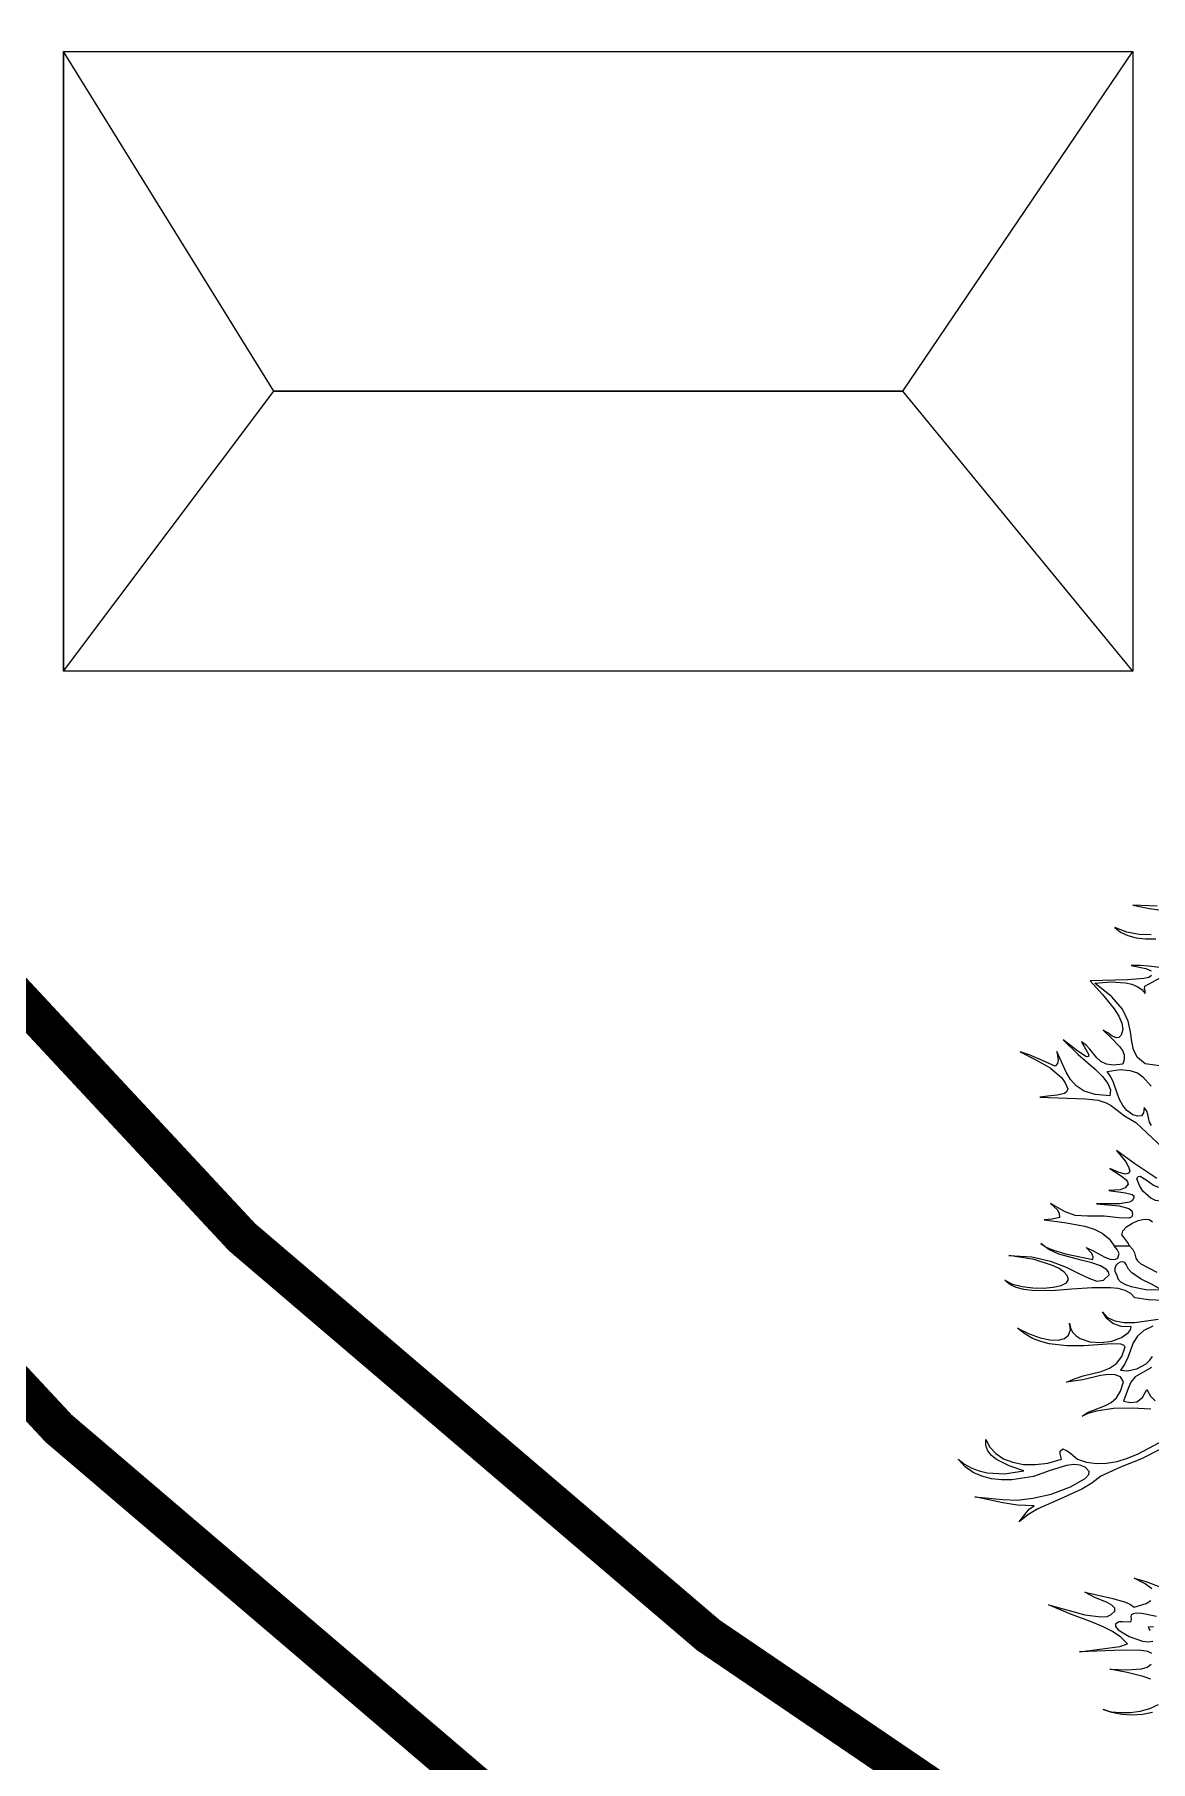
# Model space of a CAD drawing. Header units: inches. Extents: x -340059099 to 1458168, y 1119167 to 1294232938.
# Drawn here: x 470017.9 to 470313.1, y 2616829 to 2617285.9 of the extents above; entities that cross this region are included whole.
import ezdxf

# ---------------------------------------------------------------- set-up
doc = ezdxf.new("R2010")
doc.units = ezdxf.units.IN
doc.header["$MEASUREMENT"] = 0
doc.layers.add('BUILDING', color=5, linetype='Continuous', lineweight=15)
doc.layers.add('TREE', color=3, linetype='Continuous', lineweight=15)
doc.layers.add('Text', color=7, linetype='Continuous')

# ---------------------------------------------------------------- blocks, each defined once
blk = doc.blocks.new('tree2')
at = {"layer": 'TREE'}
for points in [[(5206.5837, 5948.2559), (5206.5443, 5948.2578), (5206.5711, 5948.2526), (5206.601, 5948.2479)], [(5206.5739, 5948.2098), (5206.5545, 5948.2104), (5206.5345, 5948.2141), (5206.5151, 5948.2218), (5206.5246, 5948.2144), (5206.5363, 5948.2088), (5206.5496, 5948.2051), (5206.5646, 5948.2033), (5206.5813, 5948.2033)], [(5206.5997, 5948.1556), (5206.5699, 5948.1596), (5206.5554, 5948.1608), (5206.5418, 5948.1605), (5206.5653, 5948.1559), (5206.5736, 5948.1519)], [(5206.5745, 5948.1442), (5206.5702, 5948.1414), (5206.5619, 5948.1395), (5206.5357, 5948.1377), (5206.4756, 5948.1358), (5206.4953, 5948.114), (5206.5144, 5948.0906), (5206.5215, 5948.0789), (5206.5265, 5948.0675), (5206.528, 5948.0576), (5206.5255, 5948.0481), (5206.5218, 5948.0447), (5206.5184, 5948.0438), (5206.5111, 5948.0466), (5206.504, 5948.0521), (5206.4966, 5948.0561), (5206.5101, 5948.0432), (5206.5228, 5948.0302), (5206.5274, 5948.0235), (5206.5301, 5948.0164), (5206.5305, 5948.0093), (5206.528, 5948.0016), (5206.5129, 5948.0001), (5206.5018, 5948.0016), (5206.4929, 5948.0059), (5206.4861, 5948.0118), (5206.475, 5948.0256), (5206.4692, 5948.0324), (5206.4618, 5948.0376), (5206.4726, 5948.0176), (5206.4729, 5948.0139), (5206.4698, 5948.0136), (5206.4556, 5948.0225), (5206.4322, 5948.0407), (5206.4562, 5948.0173), (5206.4836, 5947.9933), (5206.4953, 5947.9819), (5206.504, 5947.9705), (5206.5083, 5947.96), (5206.5071, 5947.9505), (5206.4836, 5947.9526), (5206.4661, 5947.9582), (5206.4532, 5947.9665), (5206.4436, 5947.977), (5206.4368, 5947.9887), (5206.4316, 5948.0004), (5206.4221, 5948.0222), (5206.4242, 5948.0084), (5206.423, 5948.0025), (5206.419, 5947.9985), (5206.3913, 5948.0108), (5206.3774, 5948.0167), (5206.3626, 5948.0213), (5206.3882, 5948.0087), (5206.4113, 5947.9954), (5206.4291, 5947.98), (5206.4353, 5947.9714), (5206.4393, 5947.9619), (5206.4378, 5947.9573), (5206.4344, 5947.9542), (5206.4224, 5947.9514), (5206.4076, 5947.9502), (5206.3943, 5947.9483), (5206.4682, 5947.9459), (5206.4883, 5947.9434), (5206.5012, 5947.9394), (5206.5101, 5947.9345), (5206.5191, 5947.9274), (5206.5308, 5947.9185), (5206.5489, 5947.9074), (5206.6019, 5947.8581)], [(5206.5831, 5947.8175), (5206.5474, 5947.8409), (5206.5181, 5947.8624), (5206.5329, 5947.8442), (5206.5375, 5947.8362), (5206.5397, 5947.8298), (5206.5381, 5947.8258), (5206.5326, 5947.8245), (5206.5225, 5947.8267), (5206.5071, 5947.8335), (5206.5255, 5947.8215), (5206.5335, 5947.8153), (5206.5357, 5947.8119), (5206.5366, 5947.8079), (5206.532, 5947.8021), (5206.524, 5947.799), (5206.5058, 5947.7977), (5206.5326, 5947.7941), (5206.5434, 5947.7916), (5206.5459, 5947.7894), (5206.5459, 5947.7864), (5206.5437, 5947.782), (5206.5388, 5947.779), (5206.5228, 5947.7765), (5206.4855, 5947.7762), (5206.5225, 5947.7734), (5206.5378, 5947.7691), (5206.5425, 5947.7651), (5206.5437, 5947.7596), (5206.5428, 5947.7553), (5206.5385, 5947.7531), (5206.5218, 5947.7537), (5206.4981, 5947.7565), (5206.4713, 5947.7568), (5206.4513, 5947.7577), (5206.4353, 5947.7633), (5206.4119, 5947.7768), (5206.4227, 5947.7667), (5206.4258, 5947.7608), (5206.4261, 5947.7543), (5206.4144, 5947.7516), (5206.4014, 5947.7509), (5206.4344, 5947.7466), (5206.467, 5947.7405), (5206.4818, 5947.7355), (5206.495, 5947.7291), (5206.5061, 5947.7202), (5206.5144, 5947.7088), (5206.5391, 5947.7088), (5206.5357, 5947.7149), (5206.5311, 5947.7211), (5206.5268, 5947.7266), (5206.5283, 5947.7328), (5206.5341, 5947.7392), (5206.5428, 5947.7448), (5206.5529, 5947.7494), (5206.5628, 5947.7516), (5206.5708, 5947.7512), (5206.576, 5947.7472)], [(5206.5951, 5947.9976), (5206.5643, 5948.0019), (5206.5517, 5948.0124), (5206.5452, 5948.0244), (5206.5428, 5948.0382), (5206.5406, 5948.0539), (5206.5366, 5948.0709), (5206.5277, 5948.09), (5206.5107, 5948.1103), (5206.4833, 5948.1322), (5206.5089, 5948.134), (5206.5323, 5948.1325), (5206.5425, 5948.1303), (5206.5514, 5948.1266), (5206.5588, 5948.1217), (5206.5643, 5948.1155), (5206.564, 5948.1195), (5206.5631, 5948.1232), (5206.5637, 5948.1272), (5206.5693, 5948.1306), (5206.5893, 5948.1414)], [(5206.5742, 5947.9028), (5206.5711, 5947.9083), (5206.5686, 5947.9203), (5206.5668, 5947.9259), (5206.5628, 5947.9317), (5206.5616, 5947.9231), (5206.5582, 5947.9185), (5206.5526, 5947.9178), (5206.5443, 5947.92), (5206.5348, 5947.9268), (5206.5283, 5947.9348), (5206.5234, 5947.9434), (5206.5197, 5947.953), (5206.5132, 5947.972), (5206.5089, 5947.9813), (5206.5031, 5947.9896), (5206.524, 5947.9927), (5206.5397, 5947.9914), (5206.5517, 5947.9874), (5206.5603, 5947.9813), (5206.5739, 5947.9662)], [(5206.6068, 5947.7814), (5206.5887, 5947.7805), (5206.5806, 5947.782), (5206.5733, 5947.7854), (5206.5603, 5947.7971), (5206.5551, 5947.8058), (5206.5505, 5947.8165), (5206.5529, 5947.8205), (5206.5563, 5947.8211), (5206.5656, 5947.815), (5206.5776, 5947.8064), (5206.5843, 5947.8036), (5206.5917, 5947.803), (5206.5976, 5947.7977), (5206.6053, 5947.7925), (5206.6099, 5947.7873), (5206.6096, 5947.7845), (5206.6068, 5947.7814)], [(5206.576, 5946.9568), (5206.56, 5946.9534), (5206.5434, 5946.9525), (5206.5268, 5946.9537), (5206.5107, 5946.9568), (5206.4963, 5946.9614), (5206.5092, 5946.958), (5206.5243, 5946.9565), (5206.5403, 5946.9568), (5206.5563, 5946.9589), (5206.5717, 5946.9632), (5206.5856, 5946.9697)], [(5206.5733, 5947.0107), (5206.5612, 5947.015), (5206.5354, 5947.0211), (5206.5074, 5947.0264), (5206.5345, 5947.0254), (5206.5582, 5947.027), (5206.5674, 5947.0298), (5206.5736, 5947.0347)], [(5206.5748, 5947.0519), (5206.5686, 5947.055), (5206.5579, 5947.0569), (5206.5274, 5947.0572), (5206.4584, 5947.0547), (5206.5034, 5947.0602), (5206.5234, 5947.0633), (5206.5357, 5947.0676), (5206.5252, 5947.0781), (5206.5117, 5947.0873), (5206.4963, 5947.095), (5206.479, 5947.1024), (5206.4427, 5947.1157), (5206.4082, 5947.1301), (5206.467, 5947.1141), (5206.4929, 5947.1108), (5206.5027, 5947.1114), (5206.5092, 5947.1144), (5206.5154, 5947.12), (5206.5154, 5947.1249), (5206.5107, 5947.1295), (5206.5031, 5947.1338), (5206.483, 5947.1421), (5206.467, 5947.1508), (5206.5123, 5947.1403), (5206.5326, 5947.1345), (5206.5406, 5947.1308), (5206.5465, 5947.1264), (5206.5656, 5947.1326), (5206.5733, 5947.1372)], [(5206.5748, 5947.156), (5206.5643, 5947.1643), (5206.5465, 5947.1733), (5206.5671, 5947.1671), (5206.5877, 5947.1594)], [(5206.589, 5947.3811), (5206.5582, 5947.3657), (5206.5246, 5947.3522), (5206.4926, 5947.3377), (5206.4784, 5947.3263), (5206.4621, 5947.3168), (5206.4267, 5947.3007), (5206.391, 5947.2847), (5206.3749, 5947.2752), (5206.3614, 5947.2638), (5206.3722, 5947.2783), (5206.378, 5947.285), (5206.3854, 5947.29), (5206.3586, 5947.2906), (5206.3349, 5947.2946), (5206.2897, 5947.3044), (5206.3349, 5947.2998), (5206.358, 5947.2989), (5206.3833, 5947.3023), (5206.4125, 5947.3087), (5206.4439, 5947.3205), (5206.4676, 5947.334), (5206.4735, 5947.3402), (5206.4738, 5947.3451), (5206.4676, 5947.3522), (5206.4596, 5947.3555), (5206.4492, 5947.3565), (5206.4375, 5947.3549), (5206.4113, 5947.3469), (5206.3845, 5947.3368), (5206.3494, 5947.3315), (5206.3328, 5947.3315), (5206.3164, 5947.3334), (5206.301, 5947.3374), (5206.2869, 5947.3435), (5206.2739, 5947.3528), (5206.2626, 5947.3648), (5206.2733, 5947.3571), (5206.2847, 5947.3506), (5206.2967, 5947.346), (5206.3097, 5947.3429), (5206.3377, 5947.3414), (5206.3688, 5947.346), (5206.3448, 5947.354), (5206.3244, 5947.3645), (5206.3164, 5947.371), (5206.3106, 5947.3783), (5206.3075, 5947.387), (5206.3075, 5947.3968), (5206.3137, 5947.3845), (5206.3235, 5947.374), (5206.3358, 5947.3657), (5206.3509, 5947.3599), (5206.3682, 5947.3565), (5206.3873, 5947.3562), (5206.4076, 5947.3586), (5206.4291, 5947.3648), (5206.427, 5947.3737), (5206.427, 5947.3777), (5206.4313, 5947.3814), (5206.4387, 5947.3786), (5206.4445, 5947.3743), (5206.455, 5947.3648), (5206.4698, 5947.3602), (5206.4855, 5947.358), (5206.5018, 5947.3586), (5206.5188, 5947.3614), (5206.5357, 5947.3666), (5206.5529, 5947.3734), (5206.5874, 5947.3919)], [(5206.5733, 5947.4455), (5206.5434, 5947.4473), (5206.5132, 5947.4464), (5206.4855, 5947.4424), (5206.4732, 5947.439), (5206.4624, 5947.4344), (5206.4713, 5947.4402), (5206.4809, 5947.4442), (5206.5003, 5947.4513), (5206.5095, 5947.4563), (5206.5178, 5947.4636), (5206.5246, 5947.4747), (5206.5295, 5947.4898), (5206.5243, 5947.4975), (5206.516, 5947.5009), (5206.5049, 5947.5015), (5206.492, 5947.4997), (5206.4636, 5947.4929), (5206.4375, 5947.4889), (5206.4501, 5947.4947), (5206.4642, 5947.4991), (5206.4935, 5947.5064), (5206.5067, 5947.5117), (5206.5181, 5947.5194), (5206.5268, 5947.5305), (5206.532, 5947.5459), (5206.5295, 5947.5489), (5206.5249, 5947.5505), (5206.5104, 5947.5511), (5206.4652, 5947.5477), (5206.4378, 5947.5474), (5206.4097, 5947.5508), (5206.3962, 5947.5545), (5206.3826, 5947.5597), (5206.3703, 5947.5668), (5206.3586, 5947.576), (5206.3774, 5947.5668), (5206.395, 5947.5606), (5206.4107, 5947.5573), (5206.4239, 5947.5569), (5206.4341, 5947.5594), (5206.4408, 5947.5649), (5206.4439, 5947.5733), (5206.4424, 5947.5843), (5206.4439, 5947.576), (5206.4476, 5947.5693), (5206.4529, 5947.5637), (5206.4593, 5947.5594), (5206.475, 5947.5542), (5206.4929, 5947.5529), (5206.5107, 5947.5554), (5206.5261, 5947.5609), (5206.5372, 5947.569), (5206.5403, 5947.5736), (5206.5418, 5947.5785), (5206.5255, 5947.5788), (5206.5123, 5947.5834), (5206.5024, 5947.5917), (5206.4953, 5947.6022), (5206.5034, 5947.5933), (5206.5154, 5947.5877), (5206.5305, 5947.585), (5206.5477, 5947.585), (5206.5853, 5947.5905)], [(5206.5939, 5947.6207), (5206.5696, 5947.6219), (5206.5474, 5947.625), (5206.5409, 5947.6318), (5206.532, 5947.6367), (5206.5209, 5947.6398), (5206.5083, 5947.6413), (5206.4787, 5947.641), (5206.4461, 5947.6389), (5206.4131, 5947.6364), (5206.3823, 5947.6367), (5206.3685, 5947.6382), (5206.3562, 5947.6416), (5206.346, 5947.6466), (5206.338, 5947.6536), (5206.3506, 5947.6472), (5206.366, 5947.6432), (5206.383, 5947.641), (5206.4002, 5947.6407), (5206.4159, 5947.6422), (5206.4288, 5947.645), (5206.4375, 5947.6493), (5206.4408, 5947.6546), (5206.4387, 5947.6607), (5206.4338, 5947.6666), (5206.4258, 5947.6721), (5206.415, 5947.6773), (5206.3851, 5947.6866), (5206.3445, 5947.6934), (5206.3814, 5947.6909), (5206.4119, 5947.6838), (5206.4368, 5947.6743), (5206.4572, 5947.6644), (5206.4735, 5947.6564), (5206.4864, 5947.6518), (5206.4972, 5947.6533), (5206.5064, 5947.6623), (5206.5052, 5947.6669), (5206.5021, 5947.6706), (5206.4923, 5947.6767), (5206.4781, 5947.6813), (5206.4612, 5947.6857), (5206.4251, 5947.6952), (5206.4088, 5947.7026), (5206.3959, 5947.7125), (5206.4048, 5947.7066), (5206.4147, 5947.7023), (5206.4359, 5947.6961), (5206.4797, 5947.6869), (5206.4806, 5947.6912), (5206.4784, 5947.6964), (5206.4689, 5947.706), (5206.4815, 5947.7001), (5206.4994, 5947.6906), (5206.5077, 5947.6875), (5206.5151, 5947.6866), (5206.5203, 5947.689), (5206.5225, 5947.6964), (5206.5188, 5947.7029), (5206.5144, 5947.7088), (5206.5391, 5947.7088), (5206.5443, 5947.7026), (5206.5468, 5947.6977), (5206.5492, 5947.689), (5206.5517, 5947.6847), (5206.5572, 5947.6798), (5206.5828, 5947.6663)], [(5206.5905, 5947.6376), (5206.5745, 5947.6469), (5206.5575, 5947.6552), (5206.5428, 5947.665), (5206.5372, 5947.6712), (5206.5338, 5947.6786), (5206.5314, 5947.6817), (5206.5277, 5947.6829), (5206.5237, 5947.6823), (5206.52, 5947.6804), (5206.5169, 5947.677), (5206.5151, 5947.6724), (5206.5154, 5947.6675), (5206.5184, 5947.6616), (5206.52, 5947.6558), (5206.5246, 5947.6509), (5206.5323, 5947.6466), (5206.5418, 5947.6432), (5206.5653, 5947.6385), (5206.5905, 5947.6376)], [(5206.5246, 5947.5083), (5206.5351, 5947.5071), (5206.5505, 5947.5108), (5206.5659, 5947.5188), (5206.5717, 5947.5243), (5206.576, 5947.5305)], [(5206.5766, 5947.5794), (5206.5619, 5947.5723), (5206.5517, 5947.5631), (5206.5449, 5947.5523), (5206.536, 5947.5289), (5206.5311, 5947.5178), (5206.5246, 5947.5083)], [(5206.5745, 5947.5129), (5206.5483, 5947.4975), (5206.5412, 5947.4889), (5206.5366, 5947.479), (5206.5295, 5947.4587), (5206.5403, 5947.4563), (5206.5505, 5947.4575), (5206.5597, 5947.4643), (5206.5668, 5947.4775), (5206.5726, 5947.4664), (5206.5803, 5947.459)], [(5206.5696, 5947.095), (5206.5776, 5947.0953)], [(5206.5822, 5947.1114), (5206.5588, 5947.1163), (5206.5499, 5947.1169), (5206.5449, 5947.1157), (5206.5415, 5947.1141), (5206.5412, 5947.1108), (5206.5418, 5947.1067), (5206.5403, 5947.1021), (5206.5277, 5947.103), (5206.5215, 5947.1027), (5206.5166, 5947.099), (5206.5166, 5947.0953), (5206.5209, 5947.0901), (5206.5385, 5947.0793), (5206.5597, 5947.0716), (5206.5693, 5947.0704), (5206.5763, 5947.0716)], [(5206.573, 5947.0889), (5206.5705, 5947.0917), (5206.5696, 5947.095)]]:
    blk.add_lwpolyline(points, dxfattribs=at)

msp = doc.modelspace()

# ---------------------------------------------------------------- linework, layer by layer
at = {"layer": 'BUILDING', "const_width": 10}
for points in [[(468546.74, 2617640.06), (468710.44, 2617601.66), (468794.54, 2617577.63), (468939.74, 2617583.99), (469174.07, 2617577.16), (469267.14, 2617566.8), (469307.5, 2617546.54), (469350.67, 2617447.36), (469387.11, 2617256.3), (469411.21, 2617200.7), (469493.63, 2617178.79), (469627.05, 2617178.79), (469731.33, 2617203.06), (469827.75, 2617234.39), (469881.57, 2617191.04), (469946.6, 2617103.17), (470072.74, 2616967.71), (470196.08, 2616862.41), (470348.57, 2616758.75), (470470.78, 2616676.54), (470608.13, 2616636.96)], [(468537.46, 2617570.34), (468692.82, 2617533.9), (468786.24, 2617507.2), (468940.25, 2617513.95), (469169.17, 2617507.27), (469246.93, 2617498.61), (469253.44, 2617495.35), (469283.37, 2617426.58), (469319.8, 2617235.57), (469360.47, 2617141.76), (469484.48, 2617108.79), (469635.09, 2617108.79), (469750.11, 2617135.56), (469813.35, 2617156.11), (469830.66, 2617142.17), (469892.69, 2617058.36), (470024.24, 2616917.08), (470153.55, 2616806.68), (470309.35, 2616700.77), (470440.83, 2616612.32), (470592.82, 2616568.52)]]:
    msp.add_lwpolyline(points, dxfattribs=at)
at = {"layer": 'Text'}
msp.add_lwpolyline([(470025.54, 2617281.41), (470308.41, 2617281.41), (470308.41, 2617117.5), (470025.54, 2617117.5)], close=True, dxfattribs=at)
msp.add_lwpolyline([(470247.54, 2617191.58), (470308.41, 2617281.41), (470308.41, 2617117.5), (470247.54, 2617191.58), (470081.19, 2617191.58), (470025.54, 2617281.41), (470025.54, 2617117.5), (470081.19, 2617191.58)], dxfattribs=at)
at = {"layer": 'Text', "color": 6}
msp.add_lwpolyline([(470081.19, 2617191.58), (470247.54, 2617191.58)], dxfattribs=at)
at = {"layer": 'Text', "color": 1}
msp.add_circle((469844, 2616428.5), 81808.03, dxfattribs=at)

# ---------------------------------------------------------------- block references
at = {"layer": 'TREE', "color": 3, "xscale": 164.188119242317, "yscale": 164.1881192402798, "zscale": 164.1881192413053}
msp.add_blockref('tree2', (-384544.31, 1640422.29), dxfattribs=at)

doc.saveas('drawing.dxf')
